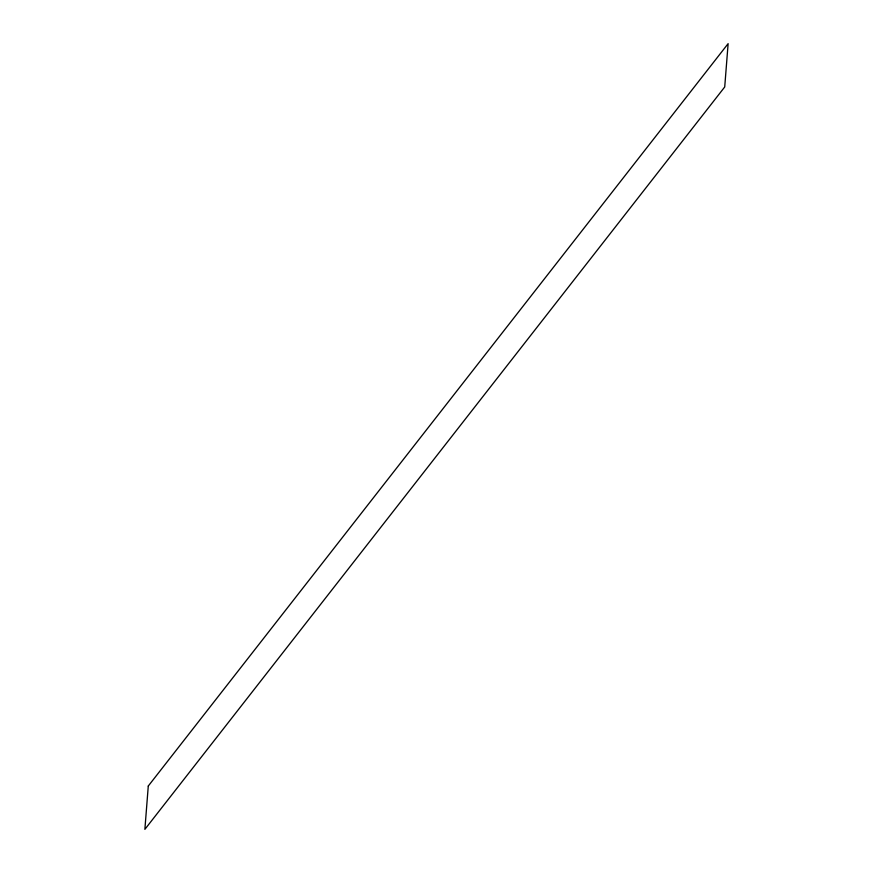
<?xml version="1.0" encoding="UTF-8"?>
<svg xmlns="http://www.w3.org/2000/svg" width="873" height="873" viewBox="0 0 873 873"><rect width="100%" height="100%" fill="white"/><g stroke="black" fill="none" stroke-linecap="round" stroke-linejoin="round"><path stroke-width="1.31" d="M148.279 786.027L144.874 829.35L724.721 86.973L728.126 43.65L148.279 786.027"/></g></svg>
